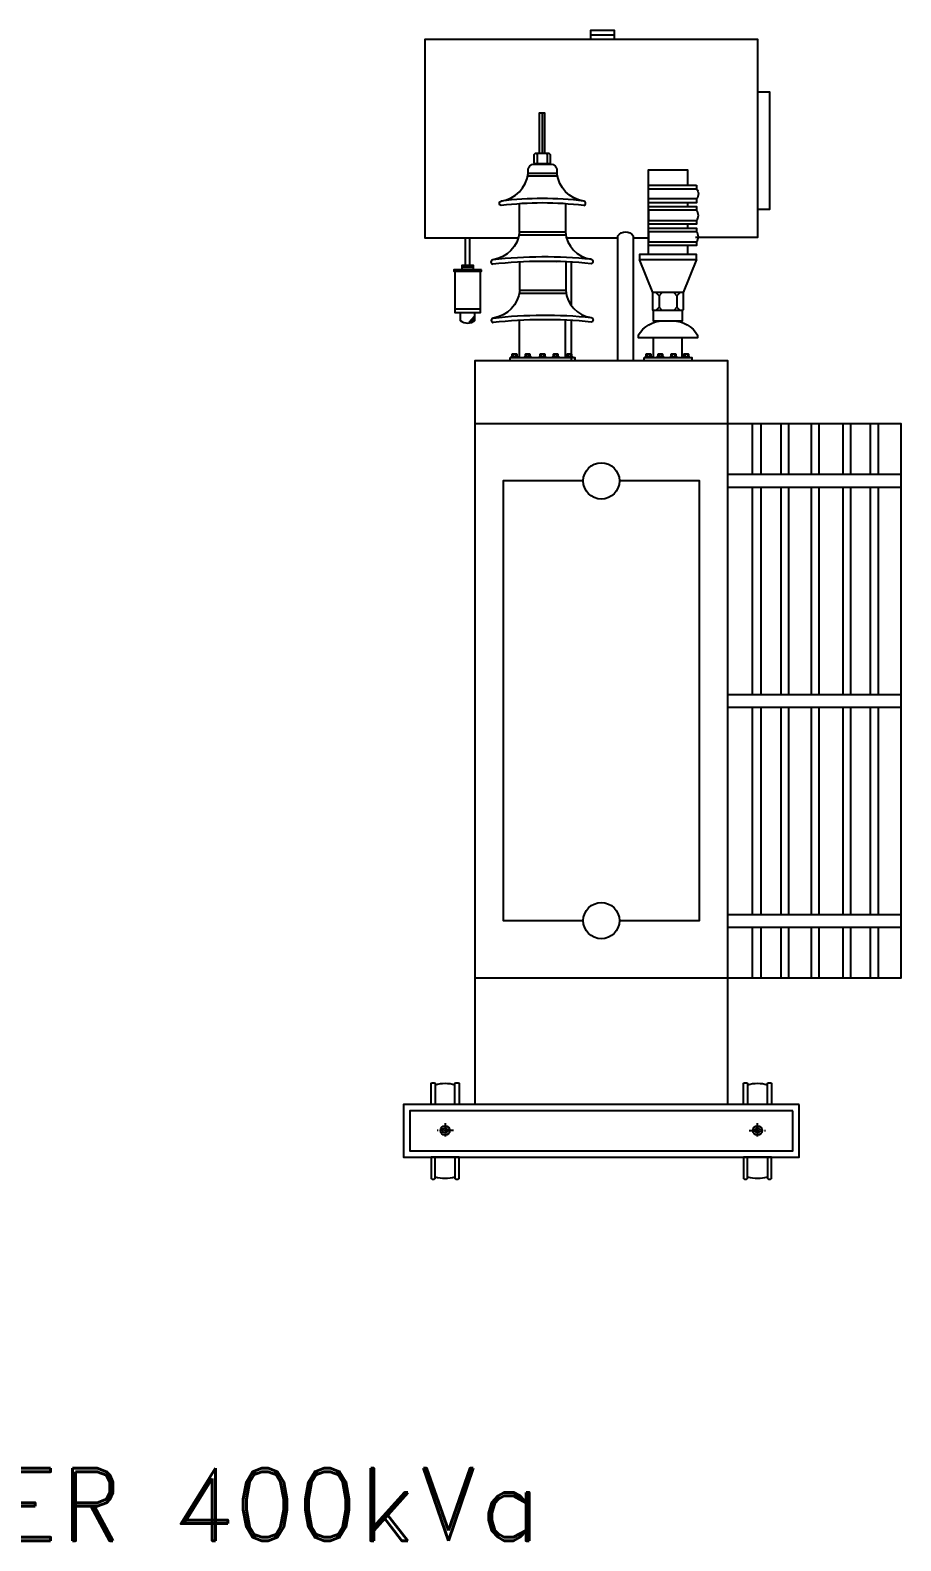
# Model space of a CAD drawing. Header units: millimetres. Extents: x 20927 to 53748, y 38421 to 54891.
# Drawn here: x 33193 to 34634, y 38421 to 40921 of the extents above; entities that cross this region are included whole.
import ezdxf
from ezdxf.enums import TextEntityAlignment as Align

# ---------------------------------------------------------------- set-up
doc = ezdxf.new("R2010")
doc.units = ezdxf.units.MM
doc.linetypes.add('CENTERX2', pattern=[101.6, 63.5, -12.7, 12.7, -12.7])
for name, color, linetype in [('Btrans.', 2, 'Continuous'), ('DETAIL', 4, 'Continuous'), ('TRANS', 2, 'Continuous')]:
    doc.layers.add(name, color=color, linetype=linetype)
doc.styles.add('tx1', font='romand.shx')

msp = doc.modelspace()

# ---------------------------------------------------------------- linework, layer by layer
at = {"layer": 'DETAIL', "color": 241, "ltscale": 0.25}
for p, q in [((34121.3, 40912.9), (34160.3, 40912.9)), ((34040.8, 40783.8), (34040.8, 40717.2)), ((34032.4, 40715.1), (34034.5, 40717.2)), ((34032.4, 40701.4), (34034.5, 40699.3)), ((34049.2, 40715.1), (34047.1, 40717.2)), ((34049.2, 40701.4), (34047.1, 40699.3)), ((33914.2, 40531.7), (33914.2, 40576.9)), ((33921.2, 40531.7), (33921.2, 40576.9)), ((33926.4, 40528), (33908.6, 40528)), ((34234.4, 40481.3), (34239.7, 40486.6)), ((34263.8, 40481.3), (34269.1, 40486.6)), ((33938, 40458.9), (33897, 40458.9)), ((33920.3, 40437.6), (33929, 40447.6)), ((34234.4, 40462.2), (34229.2, 40456.9)), ((34263.8, 40462.2), (34269.1, 40456.9)), ((33921.6, 40438), (33928.7, 40446.1)), ((33922.9, 40438.3), (33928.3, 40444.5)), ((33924.4, 40438.8), (33927.7, 40442.7)), ((33992.8, 40384.9), (33993.4, 40385.4)), ((33992.8, 40380.7), (33993.4, 40380.2)), ((33997.1, 40384.9), (33996.5, 40385.4)), ((33997.1, 40380.7), (33996.5, 40380.2)), ((34014.8, 40384.9), (34014.8, 40380.7)), ((34019, 40384.9), (34019, 40380.7)), ((34039.4, 40384.9), (34039.9, 40385.4)), ((34039.4, 40380.7), (34039.9, 40380.2)), ((34043.6, 40384.9), (34043, 40385.4)), ((34043.6, 40380.7), (34043, 40380.2)), ((34061.2, 40384.9), (34061.2, 40380.7)), ((34065.4, 40384.9), (34065.4, 40380.7)), ((34083.8, 40384.9), (34084.3, 40385.4)), ((34083.8, 40380.7), (34084.3, 40380.2)), ((34088, 40384.9), (34087.5, 40385.4)), ((34088, 40380.7), (34087.5, 40380.2)), ((34214.8, 40384.9), (34215.3, 40385.4)), ((34214.8, 40380.7), (34215.3, 40380.2)), ((34219, 40384.9), (34218.5, 40385.4)), ((34219, 40380.7), (34218.5, 40380.2)), ((34234.3, 40384.9), (34234.9, 40385.4)), ((34234.3, 40380.7), (34234.9, 40380.2)), ((34238.5, 40384.9), (34238, 40385.4)), ((34238.5, 40380.7), (34238, 40380.2)), ((34256.3, 40384.9), (34256.8, 40385.4)), ((34256.3, 40380.7), (34256.8, 40380.2)), ((34260.5, 40384.9), (34261, 40385.4)), ((34260.5, 40380.7), (34261, 40380.2)), ((34277.1, 40384.9), (34277.7, 40385.4)), ((34277.1, 40380.7), (34277.7, 40380.2)), ((34281.3, 40384.9), (34280.8, 40385.4)), ((34281.3, 40380.7), (34280.8, 40380.2))]:
    msp.add_line(p, q, dxfattribs=at)
at = {"layer": 'DETAIL', "ltscale": 0.25}
for p, q in [((34217, 40664.3), (34296.4, 40664.3)), ((34296.4, 40664.3), (34296.4, 40658.1)), ((34281.2, 40635.3), (34281.2, 40628.9)), ((34281.2, 40599.8), (34281.2, 40593.4)), ((34081.2, 40576.9), (34166.2, 40576.9)), ((34191.6, 40576.9), (34217, 40576.9)), ((34281.2, 40564.4), (34281.2, 40549.6)), ((34002.9, 40440.5), (34002.9, 40379.4)), ((34078.8, 40440.9), (34078.8, 40379.4)), ((34088.6, 40440.4), (34088.6, 40373.7)), ((34224.8, 40411.5), (34224.8, 40379.4)), ((34272.1, 40411.5), (34272.1, 40379.4)), ((34389.2, 40185.9), (34389.2, 40269.9)), ((34402.8, 40269.9), (34402.8, 40185.9)), ((34435.9, 40269.9), (34435.9, 40185.9)), ((34449.4, 40185.9), (34449.4, 40269.9)), ((34486, 40269.9), (34486, 40185.9)), ((34499.5, 40185.9), (34499.5, 40269.9)), ((34538.3, 40269.9), (34538.3, 40185.9)), ((34551.9, 40185.9), (34551.9, 40269.9)), ((34583.8, 40269.9), (34583.8, 40185.9)), ((34597.3, 40185.9), (34597.3, 40269.9)), ((34348, 40185.9), (34634.5, 40185.9)), ((34348, 40164.8), (34634.5, 40164.8)), ((34389.2, 39821.6), (34389.2, 40164.8)), ((34402.8, 40164.8), (34402.8, 39821.6)), ((34435.9, 40164.8), (34435.9, 39821.6)), ((34449.4, 39821.6), (34449.4, 40164.8)), ((34486, 40164.8), (34486, 39821.6)), ((34499.5, 39821.6), (34499.5, 40164.8)), ((34538.3, 40164.8), (34538.3, 39821.6)), ((34551.9, 39821.6), (34551.9, 40164.8)), ((34583.8, 40164.8), (34583.8, 39821.6)), ((34597.3, 39821.6), (34597.3, 40164.8)), ((34348, 39821.6), (34634.5, 39821.6)), ((34348, 39800.5), (34634.5, 39800.5)), ((34389.2, 39457.2), (34389.2, 39800.5)), ((34402.8, 39800.5), (34402.8, 39457.2)), ((34435.9, 39800.5), (34435.9, 39457.2)), ((34449.4, 39457.2), (34449.4, 39800.5)), ((34486, 39800.5), (34486, 39457.2)), ((34499.5, 39457.2), (34499.5, 39800.5)), ((34538.3, 39800.5), (34538.3, 39457.2)), ((34551.9, 39457.2), (34551.9, 39800.5)), ((34583.8, 39800.5), (34583.8, 39457.2)), ((34597.3, 39457.2), (34597.3, 39800.5)), ((34348, 39457.2), (34634.5, 39457.2)), ((34348, 39436.2), (34634.5, 39436.2)), ((34389.2, 39352.2), (34389.2, 39436.2)), ((34402.8, 39436.2), (34402.8, 39352.2)), ((34435.9, 39436.2), (34435.9, 39352.2)), ((34449.4, 39352.2), (34449.4, 39436.2)), ((34486, 39436.2), (34486, 39352.2)), ((34499.5, 39352.2), (34499.5, 39436.2)), ((34538.3, 39436.2), (34538.3, 39352.2)), ((34551.9, 39352.2), (34551.9, 39436.2)), ((34583.8, 39436.2), (34583.8, 39352.2)), ((34597.3, 39352.2), (34597.3, 39436.2))]:
    msp.add_line(p, q, dxfattribs=at)
at = {"layer": 'DETAIL', "color": 241, "linetype": 'CENTERX2', "ltscale": 0.25}
for p, q in [((33894, 39100), (33867.2, 39100)), ((33880.2, 39112), (33880.2, 39087.8)), ((34383.5, 39100), (34410.3, 39100)), ((34396.9, 39112.1), (34396.9, 39089))]:
    msp.add_line(p, q, dxfattribs=at)
at = {"layer": 'DETAIL', "ltscale": 0.25}
for points in [[(34294.6, 40578.5), (34397.8, 40578.5), (34397.8, 40905.3), (33846.7, 40905.3), (33846.7, 40576.9), (34001.4, 40576.9)], [(34397.8, 40818.6), (34416.9, 40818.6), (34416.9, 40623.8), (34397.8, 40623.8)], [(34036.7, 40717.2), (34036.7, 40783.8), (34044.8, 40783.8), (34044.8, 40717.2)], [(34029.7, 40699.3), (34027.6, 40701.4), (34027.6, 40715.1), (34029.7, 40717.2), (34051.8, 40717.2), (34053.9, 40715.1), (34053.9, 40701.4), (34051.8, 40699.3)], [(34051.8, 40699.6), (34029.7, 40699.6)], [(34217, 40549.6), (34217, 40689.6), (34281.2, 40689.6), (34281.2, 40664.3)], [(34079.4, 40633.5), (34079.4, 40586.7), (34003.5, 40586.7), (34003.5, 40633.5)], [(34296.4, 40641.5), (34296.4, 40635.3), (34217, 40635.3)], [(34217, 40628.9), (34296.4, 40628.9), (34296.4, 40622.7), (34217, 40622.7), (34217, 40606), (34296.4, 40606), (34296.4, 40599.8), (34217, 40599.8)], [(34217, 40593.4), (34296.4, 40593.4), (34296.4, 40587.2), (34217, 40587.2), (34217, 40570.6), (34296.4, 40570.6), (34296.4, 40564.4), (34217, 40564.4)], [(34296.4, 40541.4), (34274.5, 40486.6), (34223.8, 40486.6), (34201.8, 40541.4), (34296.4, 40541.4), (34296.4, 40549.6), (34201.8, 40549.6), (34201.8, 40541.4)], [(34079.8, 40536.9), (34079.8, 40490.1), (34003.9, 40490.1), (34003.9, 40536.9)], [(34273.4, 40486.6), (34274.5, 40485.5), (34274.5, 40458), (34273.4, 40456.9), (34224.8, 40456.9), (34223.8, 40458), (34223.8, 40485.5), (34224.8, 40486.6)], [(34224.8, 40456.9), (34224.8, 40439.7), (34273.4, 40439.7), (34273.4, 40456.9)], [(34298, 40416.5), (34298, 40411.6), (34200.3, 40411.6), (34200.3, 40416.5)], [(34108.9, 40174.8), (33976.1, 40174.8), (33976.1, 39447.2), (34108.9, 39447.2)], [(34168.6, 39447.2), (34301.4, 39447.2), (34301.4, 40174.8), (34168.6, 40174.8)]]:
    msp.add_lwpolyline(points, dxfattribs=at)
at = {"layer": 'DETAIL', "color": 241, "ltscale": 0.25}
for points in [[(34121.3, 40905.3), (34121.3, 40920.7), (34160.3, 40920.7), (34160.3, 40905.3)], [(34030.3, 40717.2), (34032.4, 40715.1), (34032.4, 40701.4), (34030.3, 40699.3)], [(34051.3, 40717.2), (34049.2, 40715.1), (34049.2, 40701.4), (34051.3, 40699.3)], [(34066.1, 40679.3), (34016.8, 40679.3)], [(34002.8, 40582.2), (34080.1, 40582.2)], [(33938, 40522.2), (33938, 40453), (33897, 40453), (33897, 40522.2)], [(33908.6, 40524.3), (33908.6, 40531.7), (33926.4, 40531.7), (33926.4, 40524.3)], [(34003.2, 40485.6), (34080.5, 40485.6)], [(34229.2, 40486.6), (34234.4, 40481.3), (34234.4, 40462.2), (34239.7, 40456.9)], [(34258.6, 40486.6), (34263.8, 40481.3), (34263.8, 40462.2), (34258.6, 40456.9)], [(33991.7, 40380.2), (33991.2, 40380.7), (33991.2, 40384.9), (33991.7, 40385.4), (33998.2, 40385.4), (33998.7, 40384.9), (33998.7, 40380.7), (33998.2, 40380.2)], [(33992.3, 40385.4), (33992.8, 40384.9), (33992.8, 40380.7), (33992.3, 40380.2)], [(33997.6, 40385.4), (33997.1, 40384.9), (33997.1, 40380.7), (33997.6, 40380.2)], [(34013.7, 40380.2), (34013.2, 40380.7), (34013.2, 40384.9), (34013.7, 40385.4), (34020.1, 40385.4), (34020.7, 40384.9), (34020.7, 40380.7), (34020.1, 40380.2)], [(34014.3, 40385.4), (34014.8, 40384.9), (34015.3, 40385.4)], [(34014.3, 40380.2), (34014.8, 40380.7), (34015.3, 40380.2)], [(34019.5, 40385.4), (34019, 40384.9), (34018.5, 40385.4)], [(34019.5, 40380.2), (34019, 40380.7), (34018.5, 40380.2)], [(34038.2, 40380.2), (34037.7, 40380.7), (34037.7, 40384.9), (34038.2, 40385.4), (34044.7, 40385.4), (34045.2, 40384.9), (34045.2, 40380.7), (34044.7, 40380.2)], [(34038.8, 40385.4), (34039.4, 40384.9), (34039.4, 40380.7), (34038.8, 40380.2)], [(34044.1, 40385.4), (34043.6, 40384.9), (34043.6, 40380.7), (34044.1, 40380.2)], [(34060.1, 40380.2), (34059.5, 40380.7), (34059.5, 40384.9), (34060.1, 40385.4), (34066.5, 40385.4), (34067, 40384.9), (34067, 40380.7), (34066.5, 40380.2)], [(34060.7, 40385.4), (34061.2, 40384.9), (34061.7, 40385.4)], [(34060.7, 40380.2), (34061.2, 40380.7), (34061.7, 40380.2)], [(34065.9, 40385.4), (34065.4, 40384.9), (34064.9, 40385.4)], [(34065.9, 40380.2), (34065.4, 40380.7), (34064.9, 40380.2)], [(34082.7, 40380.2), (34082.1, 40380.7), (34082.1, 40384.9), (34082.7, 40385.4), (34089.1, 40385.4), (34089.6, 40384.9), (34089.6, 40380.7), (34089.1, 40380.2)], [(34083.3, 40385.4), (34083.8, 40384.9), (34083.8, 40380.7), (34083.3, 40380.2)], [(34088.5, 40385.4), (34088, 40384.9), (34088, 40380.7), (34088.5, 40380.2)], [(34213.7, 40380.2), (34213.1, 40380.7), (34213.1, 40384.9), (34213.7, 40385.4), (34220.1, 40385.4), (34220.7, 40384.9), (34220.7, 40380.7), (34220.1, 40380.2)], [(34214.3, 40385.4), (34214.8, 40384.9), (34214.8, 40380.7), (34214.3, 40380.2)], [(34219.5, 40385.4), (34219, 40384.9), (34219, 40380.7), (34219.5, 40380.2)], [(34233.2, 40380.2), (34232.7, 40380.7), (34232.7, 40384.9), (34233.2, 40385.4), (34239.7, 40385.4), (34240.2, 40384.9), (34240.2, 40380.7), (34239.7, 40380.2)], [(34233.8, 40385.4), (34234.3, 40384.9), (34234.3, 40380.7), (34233.8, 40380.2)], [(34239.1, 40385.4), (34238.5, 40384.9), (34238.5, 40380.7), (34239.1, 40380.2)], [(34255.1, 40380.2), (34254.6, 40380.7), (34254.6, 40384.9), (34255.1, 40385.4), (34261.6, 40385.4), (34262.1, 40384.9), (34262.1, 40380.7), (34261.6, 40380.2)], [(34255.7, 40385.4), (34256.3, 40384.9), (34256.3, 40380.7), (34255.7, 40380.2)], [(34259.9, 40385.4), (34260.5, 40384.9), (34260.5, 40380.7), (34259.9, 40380.2)], [(34276, 40380.2), (34275.5, 40380.7), (34275.5, 40384.9), (34276, 40385.4), (34282.5, 40385.4), (34283, 40384.9), (34283, 40380.7), (34282.5, 40380.2)], [(34276.6, 40385.4), (34277.1, 40384.9), (34277.1, 40380.7), (34276.6, 40380.2)], [(34281.9, 40385.4), (34281.3, 40384.9), (34281.3, 40380.7), (34281.9, 40380.2)]]:
    msp.add_lwpolyline(points, dxfattribs=at)
for points in [[(34109.6, 40630.5, 0.821628), (34109.6, 40637.9, -0.340644), (34065.4, 40683.8), (34017.5, 40683.8), (34017.5, 40688.8, -0.414214), (34028, 40699.3), (34054.9, 40699.3, -0.414214), (34065.4, 40688.8), (34065.4, 40683.8)], [(34079.4, 40586.7), (34003.5, 40586.7, -0.340644), (33959.2, 40540.8, 0.821628), (33959.2, 40533.4)], [(34079.8, 40490.1), (34003.9, 40490.1, -0.340644), (33959.6, 40444.2, 0.821628), (33959.6, 40436.8)], [(33905.4, 40453), (33905.4, 40440.6, 0.381748), (33929.6, 40440.6), (33929.6, 40453)], [(34000.2, 40379.1, 1.027334), (34000.2, 40380.2), (33989.7, 40380.2, 1.027334), (33989.7, 40379.1)], [(34022.2, 40379.1, 1.027334), (34022.2, 40380.2), (34011.7, 40380.2, 1.027334), (34011.7, 40379.1)], [(34046.7, 40379.1, 1.027334), (34046.7, 40380.2), (34036.2, 40380.2, 1.027334), (34036.2, 40379.1)], [(34058, 40379.1, -1.027334), (34058, 40380.2), (34068.5, 40380.2, -1.027334), (34068.5, 40379.1)], [(34080.6, 40379.1, -1.027334), (34080.6, 40380.2), (34091.1, 40380.2, -1.027334), (34091.1, 40379.1)], [(34222.2, 40379.1, 1.027334), (34222.2, 40380.2), (34211.6, 40380.2, 1.027334), (34211.6, 40379.1)], [(34241.7, 40379.1, 1.027334), (34241.7, 40380.2), (34231.2, 40380.2, 1.027334), (34231.2, 40379.1)], [(34253.1, 40379.1, -1.027334), (34253.1, 40380.2), (34263.6, 40380.2, -1.027334), (34263.6, 40379.1)], [(34274, 40379.1, -1.027334), (34274, 40380.2), (34284.5, 40380.2, -1.027334), (34284.5, 40379.1)]]:
    msp.add_lwpolyline(points, format="xyb", dxfattribs=at)
at = {"layer": 'DETAIL', "ltscale": 0.25}
for points in [[(33973.2, 40630.5, -0.821628), (33973.2, 40637.9, 0.340644), (34017.5, 40683.8)], [(34079.4, 40586.7, 0.351357), (34121.8, 40541.7, -0.821628), (34121.8, 40534.4, 0.053123), (33959.2, 40533.4)], [(34166.2, 40373.7), (34166.2, 40580.7, -0.491826), (34191.6, 40580.7), (34191.6, 40373.7)], [(34088.3, 40537, -0.006184), (34088.6, 40536.7), (34088.6, 40465.7)], [(34079.8, 40490.1, 0.351357), (34122.2, 40445.1, -0.821628), (34122.2, 40437.8, 0.053123), (33959.6, 40436.8)], [(34200, 40416, -0.26809), (34241, 40439.7)], [(34257.2, 40439.7, -0.26809), (34298.2, 40416)], [(33896.5, 39142.8), (33896.5, 39178.1, -0.261021), (33903.5, 39178.1), (33903.5, 39142.8), (33856.9, 39142.8), (33856.9, 39178.1, -0.261021), (33863.8, 39178.1), (33863.8, 39142.8)], [(34413.7, 39142.8), (34413.7, 39178.1, -0.261021), (34420.6, 39178.1), (34420.6, 39142.8), (34374, 39142.8), (34374, 39178.1, -0.261021), (34381, 39178.1), (34381, 39142.8)], [(33896.5, 39055.6), (33896.5, 39020.3, 0.261021), (33903.5, 39020.3), (33903.5, 39055.6), (33856.9, 39055.6), (33856.9, 39020.3, 0.261021), (33863.8, 39020.3), (33863.8, 39055.6)], [(34413.7, 39055.6), (34413.7, 39020.3, 0.261021), (34420.6, 39020.3), (34420.6, 39055.6), (34374, 39055.6), (34374, 39020.3, 0.261021), (34381, 39020.3), (34381, 39055.6)]]:
    msp.add_lwpolyline(points, format="xyb", dxfattribs=at)
at = {"layer": 'DETAIL', "color": 241, "ltscale": 0.25}
msp.add_lwpolyline([(34296.4, 40641.5), (34217, 40641.5), (34217, 40658.1), (34296.4, 40658.1, -0.364839)], format="xyb", close=True, dxfattribs=at)
for points in [[(33940.4, 40524.3), (33894.5, 40524.3), (33894.5, 40522.2), (33940.4, 40522.2)], [(33987.7, 40379.1), (34095.2, 40379.1), (34095.2, 40373.7), (33987.7, 40373.7)], [(34209.7, 40379.1), (34288.6, 40379.1), (34288.6, 40373.7), (34209.7, 40373.7)]]:
    msp.add_lwpolyline(points, close=True, dxfattribs=at)
at = {"layer": 'DETAIL', "ltscale": 0.25}
for centre in [(34138.8, 40174.8), (34138.8, 39447.2)]:
    msp.add_circle(centre, 29.9, dxfattribs=at)
at = {"layer": 'DETAIL', "color": 241, "ltscale": 0.25}
for centre, radius in [((33880.2, 39099.9), 7.74), ((33880.2, 39099.9), 4.25), ((34397.3, 39099.9), 7.74), ((34397.3, 39099.9), 4.25)]:
    msp.add_circle(centre, radius, dxfattribs=at)
for centre, radius, start, end in [((34041.4, 40101.4), 540.8, 82.7541, 97.2459), ((34286.5, 40614.3), 12.9, 319.9121, 40.0879), ((34286.5, 40578.9), 12.9, 319.9121, 40.0879), ((34044.9, 39778.1), 767.4, 84.2493, 96.4129), ((34045.3, 39681.3), 767.4, 84.2493, 96.4129)]:
    msp.add_arc(centre, radius, start, end, dxfattribs=at)
at = {"layer": 'DETAIL', "ltscale": 0.25}
for centre, radius, start, end in [((34041.4, 40094), 540.8, 82.7541, 97.2459), ((34075.8, 40527.8), 15.6, 138.9173, 145.0113), ((33880.2, 39121.5), 56, 73.0398, 106.9602), ((34397.3, 39121.5), 56, 73.0398, 106.9602), ((33880.2, 39076.9), 56, 253.0398, 286.9602), ((34397.3, 39076.9), 56, 253.0398, 286.9602)]:
    msp.add_arc(centre, radius, start, end, dxfattribs=at)
at = {"layer": 'TRANS', "ltscale": 0.25}
for points in [[(34348, 39142.8), (34348, 40373.7), (33929.5, 40373.7), (33929.5, 39142.8)], [(33929.5, 40269.9), (34634.5, 40269.9), (34634.5, 39352.2), (33929.5, 39352.2)]]:
    msp.add_lwpolyline(points, dxfattribs=at)
for points in [[(34466.3, 39142.8), (33811.2, 39142.8), (33811.2, 39055.6), (34466.3, 39055.6)], [(34455.8, 39132.3), (33821.7, 39132.3), (33821.7, 39066.1), (34455.8, 39066.1)]]:
    msp.add_lwpolyline(points, close=True, dxfattribs=at)

# ---------------------------------------------------------------- texts
at = {"layer": 'Btrans.', "style": 'tx1'}
msp.add_text('TRANSFORMER 400kVa', height=120, dxfattribs=at).set_placement((33121.9, 38481), align=Align.MIDDLE_CENTER)

doc.saveas('drawing.dxf')
